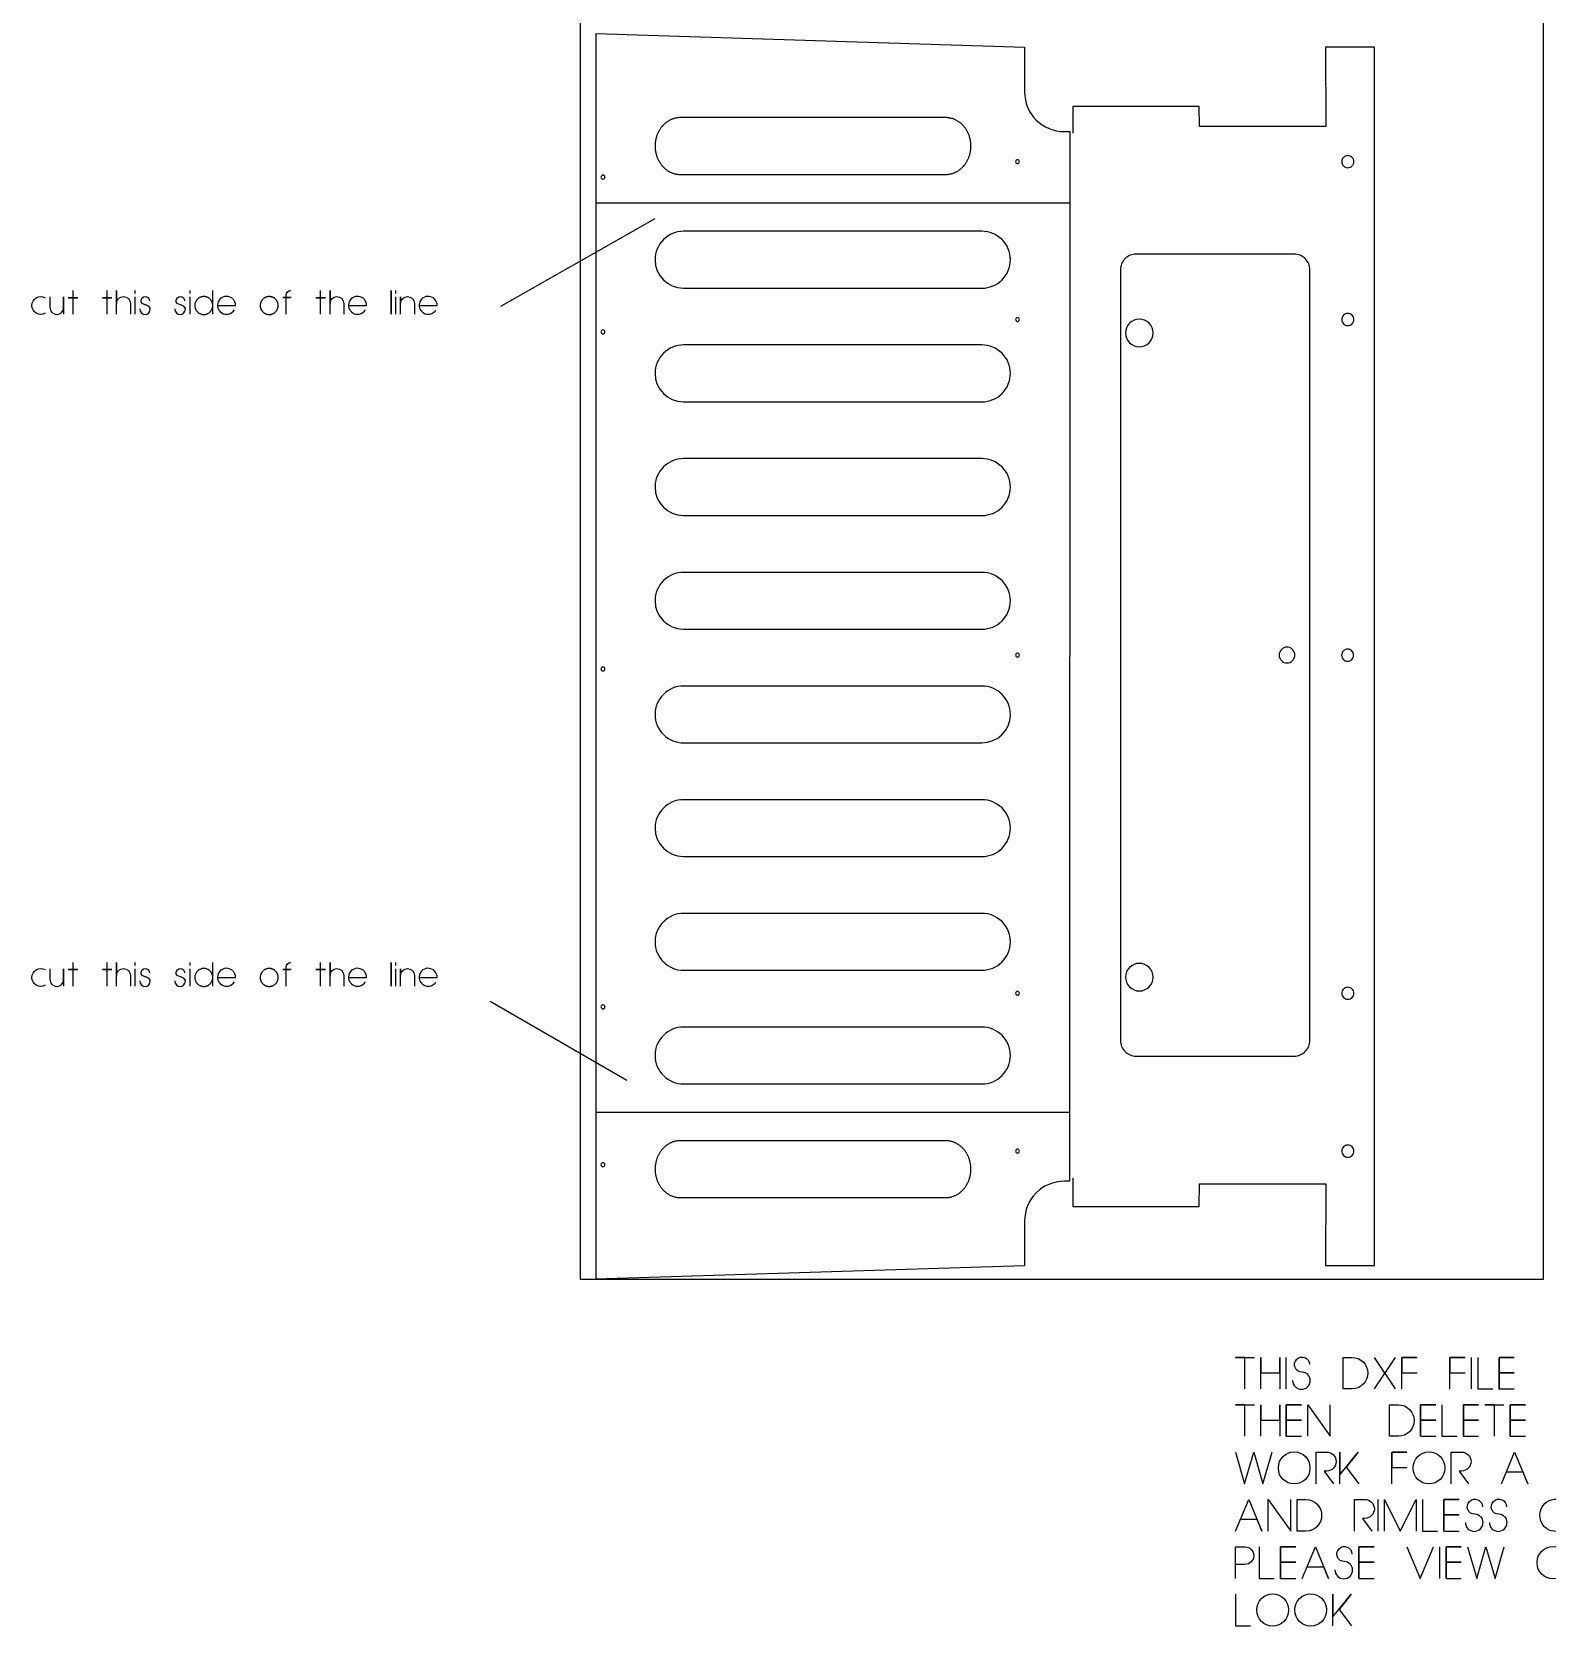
# Model space of a CAD drawing. Extents: x -767 to 4971, y -439 to 2808.
# Drawn here: x -694 to 1225, y -439 to 1580 of the extents above; entities that cross this region are included whole.
import ezdxf

# ---------------------------------------------------------------- set-up
doc = ezdxf.new("R2010")
doc.units = 0
for name, color, linetype in [('LAYER_10', 18, 'CONTINUOUS'), ('T5_LOGOLAYER_2', 18, 'CONTINUOUS'), ('T5_LOGOLAYER_21', 18, 'CONTINUOUS')]:
    doc.layers.add(name, color=color, linetype=linetype)

msp = doc.modelspace()

# ---------------------------------------------------------------- linework, layer by layer
at = {"layer": 'LAYER_10'}
for points in [[(0, 0), (1220, 0), (1220, 2440), (0, 2440)], [(127.1, 1399.4), (463, 1399.4), (463.8, 1399.4), (464.6, 1399.4), (465.5, 1399.5), (466.3, 1399.6), (467.1, 1399.7), (467.9, 1399.8), (468.7, 1400), (469.4, 1400.1), (470.2, 1400.3), (471, 1400.5), (471.8, 1400.8), (472.5, 1401), (473.3, 1401.3), (474, 1401.6), (474.7, 1401.9), (475.5, 1402.2), (476.2, 1402.6), (476.9, 1402.9), (477.6, 1403.3), (478.3, 1403.7), (478.9, 1404.2), (479.6, 1404.6), (480.2, 1405.1), (480.9, 1405.5), (481.5, 1406), (482.1, 1406.6), (482.8, 1407.1), (483.4, 1407.6), (483.9, 1408.2), (484.5, 1408.8), (485.1, 1409.3), (485.6, 1409.9), (486.2, 1410.6), (486.7, 1411.2), (487.2, 1411.8), (487.7, 1412.5), (488.2, 1413.2), (488.6, 1413.9), (489.1, 1414.6), (489.5, 1415.3), (490, 1416), (490.4, 1416.7), (490.8, 1417.5), (491.1, 1418.2), (491.5, 1419), (491.8, 1419.8), (492.2, 1420.6), (492.5, 1421.4), (492.8, 1422.2), (493.1, 1423), (493.3, 1423.9), (493.6, 1424.7), (493.8, 1425.5), (494, 1426.4), (494.2, 1427.3), (494.3, 1428.1), (494.5, 1429), (494.6, 1429.9), (494.7, 1430.8), (494.8, 1431.7), (494.9, 1432.6), (495, 1433.5), (495, 1434.5), (495, 1435.4), (495, 1436.3), (495, 1437.3), (494.9, 1438.2), (494.8, 1439.1), (494.7, 1440), (494.6, 1440.9), (494.5, 1441.8), (494.3, 1442.7), (494.2, 1443.6), (494, 1444.4), (493.8, 1445.3), (493.6, 1446.1), (493.3, 1447), (493, 1447.8), (492.8, 1448.6), (492.5, 1449.4), (492.2, 1450.3), (491.8, 1451), (491.5, 1451.8), (491.1, 1452.6), (490.7, 1453.4), (490.3, 1454.1), (489.9, 1454.8), (489.5, 1455.6), (489.1, 1456.3), (488.6, 1457), (488.1, 1457.7), (487.7, 1458.4), (487.2, 1459), (486.6, 1459.7), (486.1, 1460.3), (485.6, 1460.9), (485, 1461.5), (484.5, 1462.1), (483.9, 1462.7), (483.3, 1463.2), (482.7, 1463.8), (482.1, 1464.3), (481.5, 1464.8), (480.8, 1465.3), (480.2, 1465.8), (479.5, 1466.2), (478.9, 1466.7), (478.2, 1467.1), (477.5, 1467.5), (476.8, 1467.9), (476.1, 1468.3), (475.4, 1468.6), (474.6, 1468.9), (473.9, 1469.3), (473.2, 1469.5), (472.4, 1469.8), (471.7, 1470.1), (470.9, 1470.3), (470.1, 1470.5), (469.3, 1470.7), (468.5, 1470.9), (467.8, 1471), (467, 1471.1), (466.1, 1471.2), (465.3, 1471.3), (464.5, 1471.4), (463.7, 1471.4), (462.9, 1471.4), (127, 1471.4), (126.2, 1471.4), (125.4, 1471.4), (124.5, 1471.3), (123.7, 1471.2), (122.9, 1471.1), (122.1, 1471), (121.3, 1470.8), (120.6, 1470.7), (119.8, 1470.5), (119, 1470.3), (118.2, 1470), (117.5, 1469.8), (116.7, 1469.5), (116, 1469.2), (115.3, 1468.9), (114.5, 1468.6), (113.8, 1468.2), (113.1, 1467.8), (112.4, 1467.5), (111.7, 1467.1), (111.1, 1466.6), (110.4, 1466.2), (109.8, 1465.7), (109.1, 1465.3), (108.5, 1464.8), (107.9, 1464.2), (107.2, 1463.7), (106.6, 1463.2), (106.1, 1462.6), (105.5, 1462), (104.9, 1461.5), (104.4, 1460.9), (103.8, 1460.2), (103.3, 1459.6), (102.8, 1459), (102.3, 1458.3), (101.8, 1457.6), (101.4, 1456.9), (100.9, 1456.2), (100.5, 1455.5), (100, 1454.8), (99.6, 1454.1), (99.2, 1453.3), (98.9, 1452.6), (98.5, 1451.8), (98.2, 1451), (97.8, 1450.2), (97.5, 1449.4), (97.2, 1448.6), (96.9, 1447.8), (96.7, 1446.9), (96.4, 1446.1), (96.2, 1445.3), (96, 1444.4), (95.8, 1443.5), (95.6, 1442.7), (95.5, 1441.8), (95.4, 1440.9), (95.3, 1440), (95.2, 1439.1), (95.1, 1438.2), (95, 1437.3), (95, 1436.3), (95, 1435.4), (95, 1434.5), (95, 1433.5), (95.1, 1432.6), (95.2, 1431.7), (95.3, 1430.8), (95.4, 1429.9), (95.5, 1429), (95.7, 1428.1), (95.8, 1427.2), (96, 1426.4), (96.2, 1425.5), (96.4, 1424.7), (96.7, 1423.8), (97, 1423), (97.2, 1422.2), (97.5, 1421.4), (97.8, 1420.5), (98.2, 1419.8), (98.5, 1419), (98.9, 1418.2), (99.3, 1417.4), (99.7, 1416.7), (100.1, 1416), (100.5, 1415.2), (100.9, 1414.5), (101.4, 1413.8), (101.9, 1413.1), (102.3, 1412.5), (102.8, 1411.8), (103.4, 1411.1), (103.9, 1410.5), (104.4, 1409.9), (105, 1409.3), (105.5, 1408.7), (106.1, 1408.1), (106.7, 1407.6), (107.3, 1407), (107.9, 1406.5), (108.5, 1406), (109.2, 1405.5), (109.8, 1405), (110.5, 1404.6), (111.1, 1404.1), (111.8, 1403.7), (112.5, 1403.3), (113.2, 1402.9), (113.9, 1402.5), (114.6, 1402.2), (115.4, 1401.9), (116.1, 1401.5), (116.8, 1401.3), (117.6, 1401), (118.3, 1400.7), (119.1, 1400.5), (119.9, 1400.3), (120.7, 1400.1), (121.4, 1399.9), (122.2, 1399.8), (123, 1399.7), (123.8, 1399.6), (124.7, 1399.5), (125.5, 1399.4), (126.3, 1399.4)], [(462.9, 175.4), (127, 175.4), (126.2, 175.4), (125.4, 175.4), (124.5, 175.3), (123.7, 175.2), (122.9, 175.1), (122.1, 175), (121.3, 174.8), (120.6, 174.7), (119.8, 174.5), (119, 174.3), (118.2, 174), (117.5, 173.8), (116.7, 173.5), (116, 173.2), (115.3, 172.9), (114.5, 172.6), (113.8, 172.2), (113.1, 171.8), (112.4, 171.5), (111.7, 171.1), (111.1, 170.6), (110.4, 170.2), (109.8, 169.7), (109.1, 169.3), (108.5, 168.8), (107.9, 168.2), (107.2, 167.7), (106.6, 167.2), (106.1, 166.6), (105.5, 166), (104.9, 165.5), (104.4, 164.9), (103.8, 164.2), (103.3, 163.6), (102.8, 163), (102.3, 162.3), (101.8, 161.6), (101.4, 160.9), (100.9, 160.2), (100.5, 159.5), (100, 158.8), (99.6, 158.1), (99.2, 157.3), (98.9, 156.6), (98.5, 155.8), (98.2, 155), (97.8, 154.2), (97.5, 153.4), (97.2, 152.6), (96.9, 151.8), (96.7, 150.9), (96.4, 150.1), (96.2, 149.3), (96, 148.4), (95.8, 147.5), (95.6, 146.7), (95.5, 145.8), (95.4, 144.9), (95.3, 144), (95.2, 143.1), (95.1, 142.2), (95, 141.3), (95, 140.3), (95, 139.4), (95, 138.5), (95, 137.5), (95.1, 136.6), (95.2, 135.7), (95.3, 134.8), (95.4, 133.9), (95.5, 133), (95.7, 132.1), (95.8, 131.2), (96, 130.4), (96.2, 129.5), (96.4, 128.7), (96.7, 127.8), (97, 127), (97.2, 126.2), (97.5, 125.3), (97.8, 124.5), (98.2, 123.8), (98.5, 123), (98.9, 122.2), (99.3, 121.4), (99.7, 120.7), (100.1, 119.9), (100.5, 119.2), (100.9, 118.5), (101.4, 117.8), (101.9, 117.1), (102.3, 116.4), (102.8, 115.8), (103.4, 115.1), (103.9, 114.5), (104.4, 113.9), (105, 113.3), (105.5, 112.7), (106.1, 112.1), (106.7, 111.6), (107.3, 111), (107.9, 110.5), (108.5, 110), (109.2, 109.5), (109.8, 109), (110.5, 108.6), (111.1, 108.1), (111.8, 107.7), (112.5, 107.3), (113.2, 106.9), (113.9, 106.5), (114.6, 106.2), (115.4, 105.9), (116.1, 105.5), (116.8, 105.3), (117.6, 105), (118.3, 104.7), (119.1, 104.5), (119.9, 104.3), (120.7, 104.1), (121.5, 103.9), (122.2, 103.8), (123, 103.7), (123.9, 103.6), (124.7, 103.5), (125.5, 103.4), (126.3, 103.4), (127.1, 103.4), (463, 103.4), (463.8, 103.4), (464.6, 103.4), (465.5, 103.5), (466.3, 103.6), (467.1, 103.7), (467.9, 103.8), (468.7, 104), (469.4, 104.1), (470.2, 104.3), (471, 104.5), (471.8, 104.8), (472.5, 105), (473.3, 105.3), (474, 105.6), (474.7, 105.9), (475.5, 106.2), (476.2, 106.6), (476.9, 106.9), (477.6, 107.3), (478.3, 107.7), (478.9, 108.2), (479.6, 108.6), (480.2, 109.1), (480.9, 109.5), (481.5, 110), (482.1, 110.6), (482.8, 111.1), (483.4, 111.6), (483.9, 112.2), (484.5, 112.8), (485.1, 113.3), (485.6, 113.9), (486.2, 114.6), (486.7, 115.2), (487.2, 115.8), (487.7, 116.5), (488.2, 117.2), (488.6, 117.9), (489.1, 118.6), (489.5, 119.3), (490, 120), (490.4, 120.7), (490.8, 121.5), (491.1, 122.2), (491.5, 123), (491.8, 123.8), (492.2, 124.6), (492.5, 125.4), (492.8, 126.2), (493.1, 127), (493.3, 127.9), (493.6, 128.7), (493.8, 129.5), (494, 130.4), (494.2, 131.3), (494.3, 132.1), (494.5, 133), (494.6, 133.9), (494.7, 134.8), (494.8, 135.7), (494.9, 136.6), (495, 137.5), (495, 138.5), (495, 139.4), (495, 140.3), (495, 141.3), (494.9, 142.2), (494.8, 143.1), (494.7, 144), (494.6, 144.9), (494.5, 145.8), (494.3, 146.7), (494.2, 147.6), (494, 148.4), (493.8, 149.3), (493.6, 150.1), (493.3, 151), (493, 151.8), (492.8, 152.6), (492.5, 153.5), (492.2, 154.3), (491.8, 155), (491.5, 155.8), (491.1, 156.6), (490.7, 157.4), (490.3, 158.1), (489.9, 158.9), (489.5, 159.6), (489.1, 160.3), (488.6, 161), (488.1, 161.7), (487.7, 162.4), (487.2, 163), (486.6, 163.7), (486.1, 164.3), (485.6, 164.9), (485, 165.5), (484.5, 166.1), (483.9, 166.7), (483.3, 167.2), (482.7, 167.8), (482.1, 168.3), (481.5, 168.8), (480.8, 169.3), (480.2, 169.8), (479.5, 170.2), (478.8, 170.7), (478.2, 171.1), (477.5, 171.5), (476.8, 171.9), (476.1, 172.3), (475.4, 172.6), (474.6, 172.9), (473.9, 173.3), (473.2, 173.5), (472.4, 173.8), (471.7, 174.1), (470.9, 174.3), (470.1, 174.5), (469.3, 174.7), (468.5, 174.9), (467.7, 175), (466.9, 175.1), (466.1, 175.2), (465.3, 175.3), (464.5, 175.4), (463.7, 175.4)]]:
    msp.add_lwpolyline(points, close=True, dxfattribs=at)
msp.add_lwpolyline([(20, 1578), (563, 1560.7), (563, 1503.8, 0.415492), (613.2, 1453.8), (620.3, 1453.8), (620, 124), (613, 124, 0.415252), (563, 73.8), (563, 17.1), (20, 0)], format="xyb", dxfattribs=at)
for points in [[(20, 1578), (20, 0)], [(624, 128), (624, 92), (784.2, 92), (784.3, 120.9), (944.3, 120.9), (944.2, 17.2), (1006.2, 17.2), (1006.2, 1560.6), (944.2, 1560.6), (944.3, 1460.3), (784.3, 1460.3), (784.2, 1485.6), (624, 1485.6), (624, 1451.6)], [(20, 1363.4), (620, 1363.4)], [(20, 211.4), (620, 211.4)]]:
    msp.add_lwpolyline(points, dxfattribs=at)
for points in [[(554, 1418.1, 0.414214), (551.5, 1415.6, 0.414214), (554, 1413.1, 0.414214), (556.5, 1415.6, 0.414214)], [(972.3, 1423.3, 0.414214), (964.7, 1415.6, 0.414214), (972.3, 1408, 0.414214), (979.9, 1415.6, 0.414214)], [(29, 1398.5, 0.414214), (26.5, 1396, 0.414214), (29, 1393.5, 0.414214), (31.5, 1396, 0.414214)], [(508.8, 1327.4), (131, 1327.4, 0.414214), (95, 1291.4, 0.412993), (130.8, 1255.4), (509, 1255.4, 0.414214), (545, 1291.4, 0.415498)], [(684.3, 1278.5), (684.3, 302.6, 0.414214), (704.3, 282.6), (904.3, 282.6, 0.414214), (924.3, 302.6), (924.3, 1278.6, 0.414214), (904.3, 1298.6), (704.3, 1298.6, 0.415376)], [(554, 1218.1, 0.414214), (551.5, 1215.6, 0.414214), (554, 1213.1, 0.414214), (556.5, 1215.6, 0.414214)], [(708.3, 1216.1, 0.414214), (690.8, 1198.6, 0.414214), (708.3, 1181.1, 0.414214), (725.8, 1198.6, 0.414214)], [(972.3, 1223.3, 0.414214), (964.7, 1215.6, 0.414214), (972.3, 1208, 0.414214), (979.9, 1215.6, 0.414214)], [(29, 1202.5, 0.414214), (26.5, 1200, 0.414214), (29, 1197.5, 0.414214), (31.5, 1200, 0.414214)], [(508.8, 1183.4), (131, 1183.4, 0.414214), (95, 1147.4, 0.412993), (130.8, 1111.4), (509, 1111.4, 0.414214), (545, 1147.4, 0.415498)], [(508.8, 1039.4), (131, 1039.4, 0.414214), (95, 1003.4, 0.412993), (130.8, 967.4), (509, 967.4, 0.414214), (545, 1003.4, 0.415498)], [(508.8, 895.4), (131, 895.4, 0.414214), (95, 859.4, 0.412993), (130.8, 823.4), (509, 823.4, 0.414214), (545, 859.4, 0.415498)], [(554, 793.1, 0.414214), (551.5, 790.6, 0.414214), (554, 788.1, 0.414214), (556.5, 790.6, 0.414214)], [(895.3, 800.6, 0.414214), (885.3, 790.6, 0.414214), (895.3, 780.6, 0.414214), (905.3, 790.6, 0.414214)], [(972.1, 798.2, 0.414214), (964.5, 790.6, 0.414214), (972.1, 782.9, 0.414214), (979.7, 790.6, 0.414214)], [(29, 775.5, 0.414214), (26.5, 773, 0.414214), (29, 770.5, 0.414214), (31.5, 773, 0.414214)], [(509, 751.4), (131, 751.4, 0.414214), (95, 715.4, 0.415436), (131.1, 679.4), (509, 679.4, 0.410077), (545, 714.9), (545, 715.4, 0.414214)], [(508.8, 607.4), (131, 607.4, 0.414214), (95, 571.4, 0.412993), (130.8, 535.4), (509, 535.4, 0.414214), (545, 571.4, 0.415498)], [(508.8, 463.4), (131, 463.4, 0.414214), (95, 427.4, 0.415436), (131.1, 391.4), (509, 391.4, 0.414214), (545, 427.4, 0.415498)], [(708.3, 400.1, 0.414214), (690.8, 382.6, 0.414214), (708.3, 365.1, 0.414214), (725.8, 382.6, 0.414214)], [(554, 364.7, 0.414214), (551.5, 362.2, 0.414214), (554, 359.7, 0.414214), (556.5, 362.2, 0.414214)], [(972.3, 369.8, 0.414214), (964.7, 362.2, 0.414214), (972.3, 354.6, 0.414214), (979.9, 362.2, 0.414214)], [(29, 347.5, 0.414214), (26.5, 345, 0.414214), (29, 342.5, 0.414214), (31.5, 345, 0.414214)], [(508.8, 319.4), (131, 319.4, 0.414214), (95, 283.4, 0.415436), (131.1, 247.4), (509, 247.4, 0.414214), (545, 283.4, 0.415498)], [(554, 164.7, 0.414214), (551.5, 162.2, 0.414214), (554, 159.7, 0.414214), (556.5, 162.2, 0.414214)], [(972.3, 169.8, 0.414214), (964.7, 162.2, 0.414214), (972.3, 154.6, 0.414214), (979.9, 162.2, 0.414214)], [(29, 147.5, 0.414214), (26.5, 145, 0.414214), (29, 142.5, 0.414214), (31.5, 145, 0.414214)]]:
    msp.add_lwpolyline(points, format="xyb", close=True, dxfattribs=at)
at = {"layer": 'T5_LOGOLAYER_2'}
for points in [[(94.7, 1343.3), (-100.9, 1232.1)], [(-642.1, 1222.3), (-642.1, 1243.3), (-648.1, 1243.3), (-636.1, 1243.3), (-642.1, 1243.3), (-642.1, 1252.3)], [(-598.9, 1222.3), (-598.9, 1243.3), (-604.9, 1243.3), (-592.9, 1243.3), (-598.9, 1243.3), (-598.9, 1252.3)], [(-563.5, 1248.7), (-563.5, 1252.3)], [(-493.9, 1248.7), (-493.9, 1252.3)], [(-465.1, 1222.3), (-465.1, 1233.4), (-465.1, 1234), (-465.2, 1234.5), (-465.2, 1235.1), (-465.3, 1235.7), (-465.5, 1236.2), (-465.6, 1236.8), (-465.8, 1237.3), (-466, 1237.8), (-466.2, 1238.3), (-466.5, 1238.8), (-466.7, 1239.3), (-467, 1239.8), (-467.4, 1240.2), (-467.7, 1240.6), (-468.1, 1241), (-468.4, 1241.4), (-468.8, 1241.8), (-469.2, 1242.2), (-469.7, 1242.5), (-470.1, 1242.8), (-470.6, 1243.1), (-471.1, 1243.4), (-471.5, 1243.7), (-472.1, 1243.9), (-472.6, 1244.1), (-473.1, 1244.3), (-473.6, 1244.4), (-474.2, 1244.5), (-474.8, 1244.6), (-475.3, 1244.7), (-475.9, 1244.8), (-476.5, 1244.8), (-477.1, 1244.8), (-477.7, 1244.7), (-478.2, 1244.6), (-478.8, 1244.5), (-479.3, 1244.4), (-479.9, 1244.3), (-480.4, 1244.1), (-480.9, 1243.9), (-481.4, 1243.7), (-481.9, 1243.4), (-482.4, 1243.1), (-482.9, 1242.8), (-483.3, 1242.5), (-483.7, 1242.2), (-484.2, 1241.8), (-484.6, 1241.4), (-484.9, 1241), (-485.3, 1240.6), (-485.6, 1240.2), (-485.9, 1239.8), (-486.2, 1239.3), (-486.5, 1238.8), (-486.8, 1238.3), (-487, 1237.8), (-487.2, 1237.3), (-487.4, 1236.8), (-487.5, 1236.2), (-487.7, 1235.7), (-487.8, 1235.1), (-487.8, 1234.5), (-487.9, 1234), (-487.9, 1233.4), (-487.9, 1232.8), (-487.8, 1232.2), (-487.8, 1231.6), (-487.7, 1231.1), (-487.5, 1230.5), (-487.4, 1230), (-487.2, 1229.5), (-487, 1228.9), (-486.8, 1228.4), (-486.5, 1227.9), (-486.2, 1227.5), (-485.9, 1227), (-485.6, 1226.6), (-485.3, 1226.1), (-484.9, 1225.7), (-484.6, 1225.3), (-484.2, 1224.9), (-483.7, 1224.6), (-483.3, 1224.2), (-482.9, 1223.9), (-482.4, 1223.6), (-481.9, 1223.4), (-481.4, 1223.1), (-480.9, 1222.9), (-480.4, 1222.7), (-479.9, 1222.5), (-479.3, 1222.3), (-478.8, 1222.2), (-478.2, 1222.1), (-477.7, 1222), (-477.1, 1222), (-476.5, 1222), (-475.9, 1222), (-475.3, 1222), (-474.8, 1222.1), (-474.2, 1222.2), (-473.6, 1222.3), (-473.1, 1222.5), (-472.6, 1222.7), (-472.1, 1222.9), (-471.5, 1223.1), (-471.1, 1223.4), (-470.6, 1223.6), (-470.1, 1223.9), (-469.7, 1224.2), (-469.2, 1224.6), (-468.8, 1224.9), (-468.4, 1225.3), (-468.1, 1225.7), (-467.7, 1226.1), (-467.4, 1226.6), (-467, 1227), (-466.7, 1227.5), (-466.5, 1227.9), (-466.2, 1228.4), (-466, 1228.9), (-465.8, 1229.5), (-465.6, 1230), (-465.5, 1230.5), (-465.3, 1231.1), (-465.2, 1231.6), (-465.2, 1232.2), (-465.1, 1232.8), (-465.1, 1233.4), (-465.1, 1252.3)], [(-328.6, 1222.3), (-328.6, 1243.3), (-334.6, 1243.3), (-322.6, 1243.3), (-328.6, 1243.3), (-328.6, 1252.3)], [(-233.2, 1248.7), (-233.2, 1252.3)], [(-563.5, 1222.3), (-563.5, 1244.5)], [(-493.9, 1222.3), (-493.9, 1244.5)], [(-233.2, 1222.3), (-233.2, 1244.5)], [(-642.1, 371.1), (-642.1, 392.1), (-648.1, 392.1), (-636.1, 392.1), (-642.1, 392.1), (-642.1, 401.1)], [(-598.9, 371.1), (-598.9, 392.1), (-604.9, 392.1), (-592.9, 392.1), (-598.9, 392.1), (-598.9, 401.1)], [(-563.5, 397.5), (-563.5, 401.1)], [(-563.5, 371.1), (-563.5, 393.3)], [(-493.9, 397.5), (-493.9, 401.1)], [(-493.9, 371.1), (-493.9, 393.3)], [(-465.1, 371.1), (-465.1, 382.2), (-465.1, 382.8), (-465.2, 383.4), (-465.2, 384), (-465.3, 384.5), (-465.5, 385.1), (-465.6, 385.6), (-465.8, 386.1), (-466, 386.7), (-466.2, 387.2), (-466.5, 387.7), (-466.7, 388.1), (-467, 388.6), (-467.4, 389), (-467.7, 389.5), (-468.1, 389.9), (-468.4, 390.3), (-468.8, 390.7), (-469.2, 391), (-469.7, 391.4), (-470.1, 391.7), (-470.6, 392), (-471.1, 392.3), (-471.5, 392.5), (-472.1, 392.7), (-472.6, 392.9), (-473.1, 393.1), (-473.6, 393.3), (-474.2, 393.4), (-474.8, 393.5), (-475.3, 393.6), (-475.9, 393.6), (-476.5, 393.6), (-477.1, 393.6), (-477.7, 393.6), (-478.2, 393.5), (-478.8, 393.4), (-479.3, 393.3), (-479.9, 393.1), (-480.4, 392.9), (-480.9, 392.7), (-481.4, 392.5), (-481.9, 392.3), (-482.4, 392), (-482.9, 391.7), (-483.3, 391.4), (-483.7, 391), (-484.2, 390.7), (-484.6, 390.3), (-484.9, 389.9), (-485.3, 389.5), (-485.6, 389), (-485.9, 388.6), (-486.2, 388.1), (-486.5, 387.7), (-486.8, 387.2), (-487, 386.7), (-487.2, 386.1), (-487.4, 385.6), (-487.5, 385.1), (-487.7, 384.5), (-487.8, 384), (-487.8, 383.4), (-487.9, 382.8), (-487.9, 382.2), (-487.9, 381.6), (-487.8, 381.1), (-487.8, 380.5), (-487.7, 379.9), (-487.5, 379.4), (-487.4, 378.8), (-487.2, 378.3), (-487, 377.8), (-486.8, 377.3), (-486.5, 376.8), (-486.2, 376.3), (-485.9, 375.9), (-485.6, 375.4), (-485.3, 375), (-484.9, 374.6), (-484.6, 374.2), (-484.2, 373.8), (-483.7, 373.4), (-483.3, 373.1), (-482.9, 372.8), (-482.4, 372.5), (-481.9, 372.2), (-481.4, 372), (-480.9, 371.7), (-480.4, 371.5), (-479.9, 371.3), (-479.3, 371.2), (-478.8, 371.1), (-478.2, 371), (-477.7, 370.9), (-477.1, 370.8), (-476.5, 370.8), (-475.9, 370.8), (-475.3, 370.9), (-474.8, 371), (-474.2, 371.1), (-473.6, 371.2), (-473.1, 371.3), (-472.6, 371.5), (-472.1, 371.7), (-471.5, 372), (-471.1, 372.2), (-470.6, 372.5), (-470.1, 372.8), (-469.7, 373.1), (-469.2, 373.4), (-468.8, 373.8), (-468.4, 374.2), (-468.1, 374.6), (-467.7, 375), (-467.4, 375.4), (-467, 375.9), (-466.7, 376.3), (-466.5, 376.8), (-466.2, 377.3), (-466, 377.8), (-465.8, 378.3), (-465.6, 378.8), (-465.5, 379.4), (-465.3, 379.9), (-465.2, 380.5), (-465.2, 381.1), (-465.1, 381.6), (-465.1, 382.2), (-465.1, 401.1)], [(-328.6, 371.1), (-328.6, 392.1), (-334.6, 392.1), (-322.6, 392.1), (-328.6, 392.1), (-328.6, 401.1)], [(-233.2, 397.5), (-233.2, 401.1)], [(-233.2, 371.1), (-233.2, 393.3)], [(59.3, 251.7), (-113.9, 351.7)]]:
    msp.add_lwpolyline(points, dxfattribs=at)
for points in [[(-586.9, 1222.3), (-586.9, 1252.3), (-586.9, 1236.1, -1), (-569.5, 1236.1), (-569.5, 1222.3)], [(-372.1, 1222.3), (-372.1, 1243.6), (-376.3, 1243.6), (-365.8, 1243.6), (-372.1, 1243.6), (-372.1, 1246.3, -0.413333), (-366.1, 1252.3)], [(-316.6, 1222.3), (-316.6, 1252.3), (-316.6, 1236.1, -1), (-299.2, 1236.1), (-299.2, 1222.3)], [(-677.6, 1223.5, -0.569347), (-694.2, 1233.4, -0.569347), (-677.6, 1243.3)], [(-671.5, 1244.5), (-671.5, 1230.7, 1), (-654.1, 1230.7), (-654.1, 1244.5), (-654.1, 1222.3)], [(-557.5, 1229.2), (-557.5, 1228.6, 1), (-544.3, 1228.6, 0.329104), (-547.6, 1233.1)], [(-547.9, 1233.1), (-549.1, 1233.7), (-550, 1234), (-551.5, 1234.6), (-552.4, 1234.9), (-552.7, 1234.9, -0.313298), (-556, 1239.4, -1), (-545.2, 1239.4)], [(-513.1, 1229.2), (-513.1, 1228.6, 1), (-499.9, 1228.6, 0.329104), (-503.2, 1233.1)], [(-503.5, 1233.1), (-504.7, 1233.7), (-505.6, 1234), (-507.1, 1234.6), (-508, 1234.9), (-508.3, 1234.9, -0.313298), (-511.6, 1239.4, -1), (-500.8, 1239.4)], [(-458.5, 1233.4), (-436.3, 1233.4, 0.90232), (-458.8, 1236.2, 0.862347), (-437.8, 1228)], [(-292.6, 1233.4), (-270.4, 1233.4, 0.90232), (-292.9, 1236.2, 0.862347), (-271.9, 1228)], [(-227.2, 1222.3), (-227.2, 1244.5), (-227.2, 1236.1, -1), (-209.8, 1236.1), (-209.8, 1222.3)], [(-203.2, 1233.4), (-181, 1233.4, 0.90232), (-203.5, 1236.2, 0.862347), (-182.5, 1228)], [(-677.6, 372.3, -0.569347), (-694.2, 382.2, -0.569347), (-677.6, 392.1)], [(-671.5, 393.3), (-671.5, 379.5, 1), (-654.1, 379.5), (-654.1, 393.3), (-654.1, 371.1)], [(-586.9, 371.1), (-586.9, 401.1), (-586.9, 384.9, -1), (-569.5, 384.9), (-569.5, 371.1)], [(-547.9, 381.9), (-549.1, 382.5), (-550, 382.8), (-551.5, 383.4), (-552.4, 383.7), (-552.7, 383.7, -0.313298), (-556, 388.2, -1), (-545.2, 388.2)], [(-503.5, 381.9), (-504.7, 382.5), (-505.6, 382.8), (-507.1, 383.4), (-508, 383.7), (-508.3, 383.7, -0.313298), (-511.6, 388.2, -1), (-500.8, 388.2)], [(-458.5, 382.2), (-436.3, 382.2, 0.90232), (-458.8, 385, 0.862347), (-437.8, 376.8)], [(-372.1, 371.1), (-372.1, 392.4), (-376.3, 392.4), (-365.8, 392.4), (-372.1, 392.4), (-372.1, 395.1, -0.413333), (-366.1, 401.1)], [(-316.6, 371.1), (-316.6, 401.1), (-316.6, 384.9, -1), (-299.2, 384.9), (-299.2, 371.1)], [(-292.6, 382.2), (-270.4, 382.2, 0.90232), (-292.9, 385, 0.862347), (-271.9, 376.8)], [(-227.2, 371.1), (-227.2, 393.3), (-227.2, 384.9, -1), (-209.8, 384.9), (-209.8, 371.1)], [(-203.2, 382.2), (-181, 382.2, 0.90232), (-203.5, 385, 0.862347), (-182.5, 376.8)], [(-557.5, 378), (-557.5, 377.4, 1), (-544.3, 377.4, 0.329104), (-547.6, 381.9)], [(-513.1, 378), (-513.1, 377.4, 1), (-499.9, 377.4, 0.329104), (-503.2, 381.9)]]:
    msp.add_lwpolyline(points, format="xyb", dxfattribs=at)
for points in [[(-239.2, 1222.3), (-239.2, 1252.3)], [(-393.7, 1222), (-393.1, 1222), (-392.5, 1222), (-392, 1222.1), (-391.4, 1222.2), (-390.8, 1222.3), (-390.3, 1222.5), (-389.8, 1222.7), (-389.3, 1222.9), (-388.7, 1223.1), (-388.3, 1223.4), (-387.8, 1223.6), (-387.3, 1223.9), (-386.9, 1224.2), (-386.4, 1224.6), (-386, 1224.9), (-385.6, 1225.3), (-385.3, 1225.7), (-384.9, 1226.1), (-384.6, 1226.6), (-384.2, 1227), (-383.9, 1227.5), (-383.7, 1227.9), (-383.4, 1228.4), (-383.2, 1228.9), (-383, 1229.5), (-382.8, 1230), (-382.7, 1230.5), (-382.5, 1231.1), (-382.4, 1231.6), (-382.4, 1232.2), (-382.3, 1232.8), (-382.3, 1233.4), (-382.3, 1234), (-382.4, 1234.5), (-382.4, 1235.1), (-382.5, 1235.7), (-382.7, 1236.2), (-382.8, 1236.8), (-383, 1237.3), (-383.2, 1237.8), (-383.4, 1238.3), (-383.7, 1238.8), (-383.9, 1239.3), (-384.2, 1239.8), (-384.6, 1240.2), (-384.9, 1240.6), (-385.3, 1241), (-385.6, 1241.4), (-386, 1241.8), (-386.4, 1242.2), (-386.9, 1242.5), (-387.3, 1242.8), (-387.8, 1243.1), (-388.3, 1243.4), (-388.7, 1243.7), (-389.3, 1243.9), (-389.8, 1244.1), (-390.3, 1244.3), (-390.8, 1244.4), (-391.4, 1244.5), (-392, 1244.6), (-392.5, 1244.7), (-393.1, 1244.8), (-393.7, 1244.8), (-394.3, 1244.8), (-394.9, 1244.7), (-395.4, 1244.6), (-396, 1244.5), (-396.5, 1244.4), (-397.1, 1244.3), (-397.6, 1244.1), (-398.1, 1243.9), (-398.6, 1243.7), (-399.1, 1243.4), (-399.6, 1243.1), (-400.1, 1242.8), (-400.5, 1242.5), (-400.9, 1242.2), (-401.4, 1241.8), (-401.8, 1241.4), (-402.1, 1241), (-402.5, 1240.6), (-402.8, 1240.2), (-403.1, 1239.8), (-403.4, 1239.3), (-403.7, 1238.8), (-404, 1238.3), (-404.2, 1237.8), (-404.4, 1237.3), (-404.6, 1236.8), (-404.7, 1236.2), (-404.9, 1235.7), (-405, 1235.1), (-405, 1234.5), (-405.1, 1234), (-405.1, 1233.4), (-405.1, 1232.8), (-405, 1232.2), (-405, 1231.6), (-404.9, 1231.1), (-404.7, 1230.5), (-404.6, 1230), (-404.4, 1229.5), (-404.2, 1228.9), (-404, 1228.4), (-403.7, 1227.9), (-403.4, 1227.5), (-403.1, 1227), (-402.8, 1226.6), (-402.5, 1226.1), (-402.1, 1225.7), (-401.8, 1225.3), (-401.4, 1224.9), (-400.9, 1224.6), (-400.5, 1224.2), (-400.1, 1223.9), (-399.6, 1223.6), (-399.1, 1223.4), (-398.6, 1223.1), (-398.1, 1222.9), (-397.6, 1222.7), (-397.1, 1222.5), (-396.5, 1222.3), (-396, 1222.2), (-395.4, 1222.1), (-394.9, 1222), (-394.3, 1222)], [(-393.7, 370.8), (-393.1, 370.8), (-392.5, 370.9), (-392, 371), (-391.4, 371.1), (-390.8, 371.2), (-390.3, 371.3), (-389.8, 371.5), (-389.3, 371.7), (-388.7, 372), (-388.3, 372.2), (-387.8, 372.5), (-387.3, 372.8), (-386.9, 373.1), (-386.4, 373.4), (-386, 373.8), (-385.6, 374.2), (-385.3, 374.6), (-384.9, 375), (-384.6, 375.4), (-384.2, 375.9), (-383.9, 376.3), (-383.7, 376.8), (-383.4, 377.3), (-383.2, 377.8), (-383, 378.3), (-382.8, 378.8), (-382.7, 379.4), (-382.5, 379.9), (-382.4, 380.5), (-382.4, 381.1), (-382.3, 381.6), (-382.3, 382.2), (-382.3, 382.8), (-382.4, 383.4), (-382.4, 384), (-382.5, 384.5), (-382.7, 385.1), (-382.8, 385.6), (-383, 386.1), (-383.2, 386.7), (-383.4, 387.2), (-383.7, 387.7), (-383.9, 388.1), (-384.2, 388.6), (-384.6, 389), (-384.9, 389.5), (-385.3, 389.9), (-385.6, 390.3), (-386, 390.7), (-386.4, 391), (-386.9, 391.4), (-387.3, 391.7), (-387.8, 392), (-388.3, 392.3), (-388.7, 392.5), (-389.3, 392.7), (-389.8, 392.9), (-390.3, 393.1), (-390.8, 393.3), (-391.4, 393.4), (-392, 393.5), (-392.5, 393.6), (-393.1, 393.6), (-393.7, 393.6), (-394.3, 393.6), (-394.9, 393.6), (-395.4, 393.5), (-396, 393.4), (-396.5, 393.3), (-397.1, 393.1), (-397.6, 392.9), (-398.1, 392.7), (-398.6, 392.5), (-399.1, 392.3), (-399.6, 392), (-400.1, 391.7), (-400.5, 391.4), (-400.9, 391), (-401.4, 390.7), (-401.8, 390.3), (-402.1, 389.9), (-402.5, 389.5), (-402.8, 389), (-403.1, 388.6), (-403.4, 388.1), (-403.7, 387.7), (-404, 387.2), (-404.2, 386.7), (-404.4, 386.1), (-404.6, 385.6), (-404.7, 385.1), (-404.9, 384.5), (-405, 384), (-405, 383.4), (-405.1, 382.8), (-405.1, 382.2), (-405.1, 381.6), (-405, 381.1), (-405, 380.5), (-404.9, 379.9), (-404.7, 379.4), (-404.6, 378.8), (-404.4, 378.3), (-404.2, 377.8), (-404, 377.3), (-403.7, 376.8), (-403.4, 376.3), (-403.1, 375.9), (-402.8, 375.4), (-402.5, 375), (-402.1, 374.6), (-401.8, 374.2), (-401.4, 373.8), (-400.9, 373.4), (-400.5, 373.1), (-400.1, 372.8), (-399.6, 372.5), (-399.1, 372.2), (-398.6, 372), (-398.1, 371.7), (-397.6, 371.5), (-397.1, 371.3), (-396.5, 371.2), (-396, 371.1), (-395.4, 371), (-394.9, 370.9), (-394.3, 370.8)], [(-239.2, 371.1), (-239.2, 401.1)]]:
    msp.add_lwpolyline(points, close=True, dxfattribs=at)
at = {"layer": 'T5_LOGOLAYER_21'}
for points in [[(842, -139), (842, -99), (830, -99), (854, -99)], [(862, -139), (862, -99), (862, -118.6), (886.4, -118.6), (886.4, -99), (886.4, -139)], [(894.4, -139), (894.4, -99)], [(1005.6, -99), (1032.4, -139)], [(1006, -139), (1032.8, -99)], [(1040.8, -139), (1040.8, -99), (1060, -99), (1040.8, -99), (1040.8, -118.6), (1060, -118.6)], [(1101.6, -139), (1101.6, -99), (1120.8, -99), (1101.6, -99), (1101.6, -118.6), (1120.8, -118.6)], [(1128.8, -139), (1128.8, -99)], [(1136.8, -99), (1136.8, -139), (1156, -139)], [(1164, -139), (1164, -99), (1183.2, -99), (1164, -99), (1164, -118.6), (1183.2, -118.6), (1164, -118.6), (1164, -139), (1183.2, -139)], [(842, -199), (842, -159), (830, -159), (854, -159)], [(862, -199), (862, -159), (862, -178.6), (886.4, -178.6), (886.4, -159), (886.4, -199)], [(894.4, -199), (894.4, -159), (913.6, -159), (894.4, -159), (894.4, -178.6), (913.6, -178.6), (894.4, -178.6), (894.4, -199), (913.6, -199)], [(921.6, -199), (921.6, -159), (950, -199), (950, -159)], [(1064.4, -199), (1064.4, -159), (1083.6, -159), (1064.4, -159), (1064.4, -178.6), (1083.6, -178.6), (1064.4, -178.6), (1064.4, -199), (1083.6, -199)], [(1091.6, -159), (1091.6, -199), (1110.8, -199)], [(1118.8, -199), (1118.8, -159), (1138, -159), (1118.8, -159), (1118.8, -178.6), (1138, -178.6), (1118.8, -178.6), (1118.8, -199), (1138, -199)], [(1158, -199), (1158, -159), (1146, -159), (1170, -159)], [(1178, -199), (1178, -159), (1197.2, -159), (1178, -159), (1178, -178.6), (1197.2, -178.6), (1178, -178.6), (1178, -199), (1197.2, -199)], [(830, -219), (841.6, -259), (853.2, -219), (864.8, -259), (876.4, -219)], [(962.4, -259), (962.4, -219), (962.4, -247.8), (985.6, -219), (970.4, -238.2), (986.4, -259)], [(1028, -259), (1028, -219), (1047.2, -219), (1028, -219), (1028, -238.6), (1047.2, -238.6)], [(1166.8, -259), (1183.6, -219), (1200.4, -259), (1194.4, -244.6), (1173.2, -244.6)], [(830, -319), (846.8, -279), (863.6, -319), (857.6, -304.6), (836.4, -304.6)], [(871.6, -319), (871.6, -279), (900, -319), (900, -279)], [(1010.8, -319), (1010.8, -279)], [(1018.8, -319), (1018.8, -279), (1038.8, -319), (1058.8, -279), (1058.8, -319)], [(1066.8, -279), (1066.8, -319), (1086, -319)], [(1094, -319), (1094, -279), (1113.2, -279), (1094, -279), (1094, -298.6), (1113.2, -298.6), (1094, -298.6), (1094, -319), (1113.2, -319)], [(860, -339), (860, -379), (879.2, -379)], [(887.2, -379), (887.2, -339), (906.4, -339), (887.2, -339), (887.2, -358.6), (906.4, -358.6), (887.2, -358.6), (887.2, -379), (906.4, -379)], [(914.4, -379), (931.2, -339), (948, -379), (942, -364.6), (920.8, -364.6)], [(986.4, -379), (986.4, -339), (1005.6, -339), (986.4, -339), (986.4, -358.6), (1005.6, -358.6), (986.4, -358.6), (986.4, -379), (1005.6, -379)], [(1047.2, -339), (1064, -379), (1080.8, -339)], [(1088.8, -379), (1088.8, -339)], [(1096.8, -379), (1096.8, -339), (1116, -339), (1096.8, -339), (1096.8, -358.6), (1116, -358.6), (1096.8, -358.6), (1096.8, -379), (1116, -379)], [(1124, -339), (1135.6, -379), (1147.2, -339), (1158.8, -379), (1170.4, -339)], [(830, -399), (830, -439), (849.2, -439)], [(953.2, -439), (953.2, -399), (953.2, -427.8), (976.4, -399), (961.2, -418.2), (977.2, -439)]]:
    msp.add_lwpolyline(points, dxfattribs=at)
for points in [[(902.4, -128.2, 1), (924.8, -128.2, 0.415385), (914.4, -117.8, -0.668438), (907.6, -101.4, -0.668438), (924, -108.2)], [(932.4, -259), (932.4, -219), (945.6, -219, -1), (945.6, -243), (942.4, -243), (954.4, -259)], [(1103.2, -259), (1103.2, -219), (1116.4, -219, -1), (1116.4, -243), (1113.2, -243), (1125.2, -259)], [(980.8, -319), (980.8, -279), (994, -279, -1), (994, -303), (990.8, -303), (1002.8, -319)], [(1121.2, -308.2, 1), (1143.6, -308.2, 0.415385), (1133.2, -297.8, -0.668438), (1126.4, -281.4, -0.668438), (1142.8, -288.2)], [(1151.6, -308.2, 1), (1174, -308.2, 0.415385), (1163.6, -297.8, -0.668438), (1156.8, -281.4, -0.668438), (1173.2, -288.2)], [(1252.8, -309.8, -0.77786), (1215.6, -298.6, -0.756443), (1252.8, -288.2)], [(830, -379), (830, -339), (842, -339, -1), (842, -361.4), (830, -361.4)], [(956, -368.2, 1), (978.4, -368.2, 0.415385), (968, -357.8, -0.668438), (961.2, -341.4, -0.668438), (977.6, -348.2)]]:
    msp.add_lwpolyline(points, format="xyb", dxfattribs=at)
for points in [[(966.4, -139), (966.4, -99), (977.6, -99, -1), (977.6, -139)], [(1025.2, -199), (1025.2, -159), (1036.4, -159, -1), (1036.4, -199)], [(924.4, -239.4, -1), (884.4, -239.4), (884.4, -238.6, -1), (924.4, -238.6)], [(1095.2, -239.4, -1), (1055.2, -239.4), (1055.2, -238.6, -1), (1095.2, -238.6)], [(908, -319), (908, -279), (919.2, -279, -1), (919.2, -319)], [(1252, -359.4, -1), (1212, -359.4), (1212, -358.6, -1), (1252, -358.6)], [(897.2, -419.4, -1), (857.2, -419.4), (857.2, -418.6, -1), (897.2, -418.6)], [(945.2, -419.4, -1), (905.2, -419.4), (905.2, -418.6, -1), (945.2, -418.6)]]:
    msp.add_lwpolyline(points, format="xyb", close=True, dxfattribs=at)

doc.saveas('drawing.dxf')
